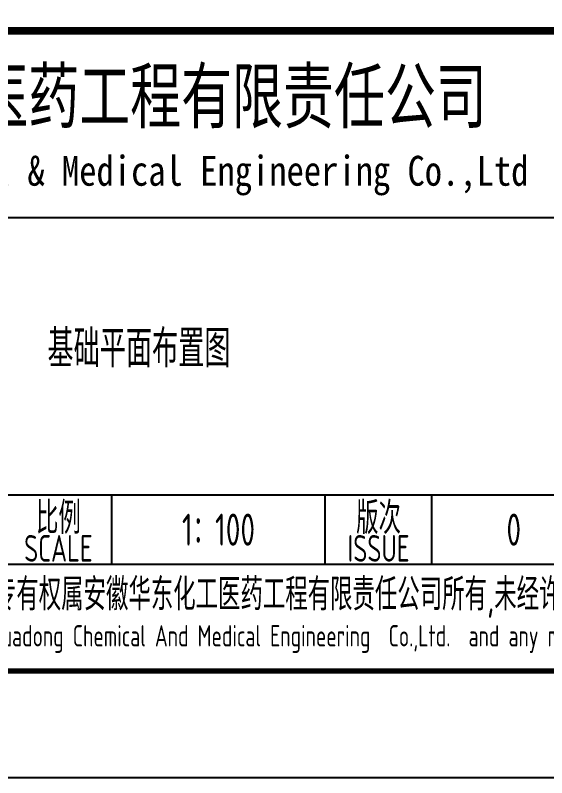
# Model space of a CAD drawing. Extents: x 9731685 to 18866768, y -962146 to 194094.
# Drawn here: x 9823052 to 9828033, y 3294 to 10439 of the extents above; entities that cross this region are included whole.
import ezdxf
from ezdxf.enums import TextEntityAlignment as Align

# ---------------------------------------------------------------- set-up
doc = ezdxf.new("R2010")
doc.units = 0
doc.header["$LTSCALE"] = 1000
doc.layers.get('0').update_dxf_attribs({"linetype": 'CONTINUOUS'})
doc.layers.add('BORDER', color=7, linetype='CONTINUOUS')
doc.styles.add('AHD_TQ_S', font='')
doc.styles.add('TSSD_Rein', font='Tssdeng.shx', dxfattribs={"width": 0.7, "bigfont": 'hztxt.shx'})
doc.styles.get('AHD_TQ_S').set_extended_font_data('SimSun')

msp = doc.modelspace()

# ---------------------------------------------------------------- linework, layer by layer
for p, q in [((9817456.8, 8543.7), (9828456.8, 8543.7)), ((9822956.8, 5943.7), (9835456.8, 5943.7)), ((9823956.8, 5293.7), (9823956.8, 5943.7)), ((9825956.8, 5293.7), (9825956.8, 5943.7)), ((9826956.8, 5293.7), (9826956.8, 5943.7)), ((9817456.8, 5293.7), (9835456.8, 5293.7)), ((9817456.8, 4294.4), (9835456.8, 4294.4))]:
    msp.add_line(p, q)
msp.add_lwpolyline([(9835456.8, 10293.7, 70, 70, 0), (9817456.8, 10293.7, 70, 70, 0), (9817456.8, 4293.7, 0, 0, 0)], format="xyseb")
msp.add_lwpolyline([(9835456.8, 10293.7, 70, 70, 0), (9817456.8, 10293.7, 70, 70, 0), (9817456.8, 4293.7, 0, 0, 0)], format="xyseb")
at = {"const_width": 70}
msp.add_lwpolyline([(9835456.8, 10293.7), (9817456.8, 10293.7)], dxfattribs=at)
at = {"layer": 'BORDER'}
msp.add_lwpolyline([(9777056.8, 3293.7), (9777056.8, 45293.7), (9836456.8, 45293.7), (9836456.8, 3293.7)], close=True, dxfattribs=at)
at = {"layer": 'BORDER', "const_width": 50}
msp.add_lwpolyline([(9779556.8, 4293.7), (9779556.8, 44293.7), (9835456.8, 44293.7), (9835456.8, 4293.7)], close=True, dxfattribs=at)

# ---------------------------------------------------------------- texts
for s, height, style, width, p in [('安徽华东化工医药工程有限责任公司', 500, 'AHD_TQ_S', 0.7, (9823651.7, 9693.7)), ('Anhui Huadong Chemical & Medical Engineering Co.,Ltd', 280, 'AHD_TQ_S', 0.85, (9823651.7, 8943.7)), ('比例', 300, 'TSSD_Rein', 0.7, (9823456.8, 5743.7)), ('版次', 300, 'TSSD_Rein', 0.7, (9826456.8, 5743.7)), ('SCALE', 250, 'TSSD_Rein', 0.7, (9823456.8, 5443.7)), ('ISSUE', 250, 'TSSD_Rein', 0.7, (9826456.8, 5443.7)), ('本文件专有权属安徽华东化工医药工程有限责任公司所有,未经许可不得复制或转让给第三方', 300, 'TSSD_Rein', 0.7, (9826456.8, 4993.7)), ('The proprietary right of this document belongs to Anhui Huadong Chemical And Medical Engineering  Co.,Ltd.  and any replication or transfer to the 3rd. side is forbidden without its permission. ', 200, 'TSSD_Rein', 0.7, (9826203.2, 4594.4))]:
    msp.add_text(s, height=height, dxfattribs=dict(style=style, width=width)).set_placement(p, align=Align.MIDDLE)
at = {"lineweight": -3, "style": 'TSSD_Rein', "width": 0.7}
for tag, text, p in [('1：100', '1:100', (9824956.8, 5618.7)), ('0', '0', (9827723.7, 5618.7))]:
    msp.add_attdef(tag, text=text, height=300, dxfattribs=at).set_placement(p, align=Align.MIDDLE)
at = {"style": 'TSSD_Rein', "width": 0.7}
msp.add_attdef('0', text='0', height=300, dxfattribs=at).set_placement((9827723.7, 5618.7), align=Align.MIDDLE)
at = {"layer": 'BORDER', "lineweight": -3, "insert": (9823354.2, 7490.1), "char_height": 350, "width": 4985.785, "attachment_point": 1, "style": 'TSSD_Rein'}
msp.add_mtext('基础平面布置图', dxfattribs=at)

doc.saveas('drawing.dxf')
